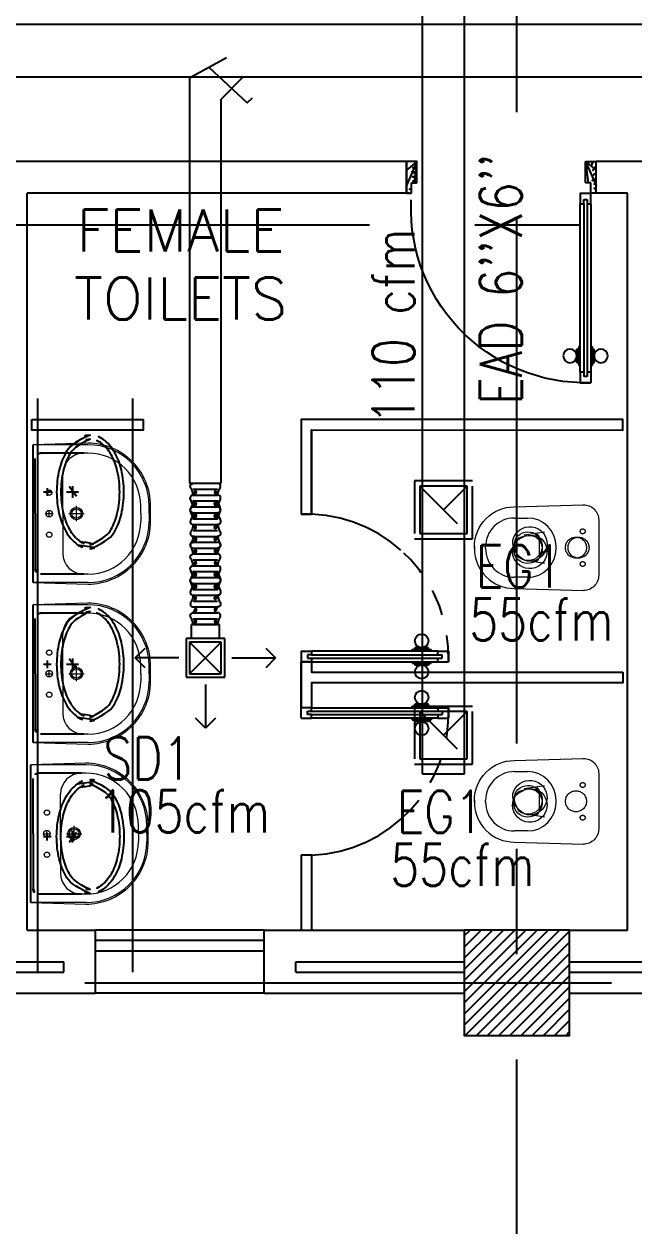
# Model space of a CAD drawing. Extents: x 417866230.2 to 417866327.8, y 43498045.5 to 43498135.4.
# Drawn here: x 417866246.66 to 417866249.55, y 43498061.95 to 43498067.66 of the extents above; entities that cross this region are included whole.
import ezdxf
from ezdxf.enums import TextEntityAlignment as Align

# ---------------------------------------------------------------- set-up
doc = ezdxf.new("R2010")
doc.units = 0
doc.header["$MEASUREMENT"] = 0
for name, pattern in [('CENTERX2', [4, 2.5, -0.5, 0.5, -0.5]), ('DASHED', [0.75, 0.5, -0.25]), ('HIDDEN', [0.375, 0.25, -0.125]), ('HIDDEN2', [0.1875, 0.125, -0.0625])]:
    doc.linetypes.add(name, pattern=pattern)
doc.layers.get('0').update_dxf_attribs({"linetype": 'CONTINUOUS'})
for name, color, linetype in [('A-JEERI', 9, 'CONTINUOUS'), ('AXES', 11, 'CENTERX2'), ('COL', 9, 'CONTINUOUS'), ('DOOR', 9, 'CONTINUOUS'), ('DUCT', 6, 'CONTINUOUS'), ('EXDUCT', 10, 'CONTINUOUS'), ('FIX', 9, 'CONTINUOUS'), ('HAT', 12, 'CONTINUOUS'), ('INSUL', 9, 'CONTINUOUS'), ('M-AC-FLEX', 3, 'CONTINUOUS'), ('M-EGU.', 2, 'CONTINUOUS'), ('PART', 9, 'CONTINUOUS'), ('RM-NAME', 9, 'CONTINUOUS'), ('SCD', 2, 'CONTINUOUS'), ('WALL', 4, 'CONTINUOUS'), ('WIN', 9, 'CONTINUOUS')]:
    doc.layers.add(name, color=color, linetype=linetype)
doc.styles.add('ROMANS', font='ROMANS.shx', dxfattribs={"width": 0.6})

# ---------------------------------------------------------------- blocks, each defined once
blk = doc.blocks.new('*X103')
at = {"color": 0}
for p, q in [((31339.2, 10709.4), (31790.8, 11161)), ((31339.2, 10762.4), (31737.8, 11161)), ((31339.2, 10815.4), (31684.8, 11161)), ((31339.2, 10868.5), (31631.7, 11161)), ((31339.2, 10921.5), (31578.7, 11161)), ((31339.2, 10974.5), (31525.7, 11161)), ((31339.2, 11027.6), (31472.6, 11161)), ((31339.2, 11080.6), (31419.6, 11161)), ((31339.2, 11133.6), (31366.6, 11161)), ((31343.9, 10661), (31839.2, 11156.3)), ((31396.9, 10661), (31839.2, 11103.3)), ((31449.9, 10661), (31839.2, 11050.3)), ((31503, 10661), (31839.2, 10997.2)), ((31556, 10661), (31839.2, 10944.2)), ((31609, 10661), (31839.2, 10891.2)), ((31662.1, 10661), (31839.2, 10838.2)), ((31715.1, 10661), (31839.2, 10785.1)), ((31768.1, 10661), (31839.2, 10732.1)), ((31821.2, 10661), (31839.2, 10679.1))]:
    blk.add_line(p, q, dxfattribs=at)
blk = doc.blocks.new('WC')
at = {"layer": 'FIX', "lineweight": 20}
for p, q in [((475, 140.8), (538, 140.8)), ((394.8, 75.7), (490.4, 60.1)), ((339, 4.8), (339, -4.8)), ((533.7, 24.2), (539.5, 0)), ((539.5, 0), (533.7, -24.2)), ((674, 4.8), (674, -4.8)), ((490.4, -60.1), (394.8, -75.7)), ((538, -140.8), (475, -140.8)), ((213.2, -203.8), (210, -203.8))]:
    blk.add_line(p, q, dxfattribs=at)
at = {"layer": 'FIX', "linetype": 'Continuous', "lineweight": 20}
blk.add_line((420.1, -47.3), (420.4, 44.6), dxfattribs=at)
at = {"layer": 'FIX', "lineweight": 20}
for points in [[(210, -203.8, -0.414214), (137, -130.8), (137, 0), (137, 130.8, -0.414214), (210, 203.8)], [(727, -4.8), (727, 4.8, 0.414214), (538, 193.8), (210, 203.8)], [(727, 4.8), (727, -4.8, -0.414214), (538, -193.8), (210, -203.8)]]:
    blk.add_lwpolyline(points, format="xyb", dxfattribs=at)
at = {"layer": 'FIX', "linetype": 'HIDDEN', "lineweight": 20, "ltscale": 0.05}
for centre in [(213.2, 77.5), (213.2, -77.5)]:
    blk.add_circle(centre, 11.6, dxfattribs=at)
at = {"layer": 'FIX', "linetype": 'HIDDEN2', "lineweight": 20, "ltscale": 0.3}
blk.add_circle((245, 0), 49.8, dxfattribs=at)
at = {"layer": 'FIX', "lineweight": 20}
for centre, radius, start, end in [((475, 4.8), 136, 90, 180), ((538, 4.8), 136, 360, 90), ((464.4, -17.6), 82, 51.0758, 71.504), ((473, -6.9), 68.2, 27.1532, 51.0758), ((475, -4.8), 136, 180, 270), ((464.4, 17.6), 82, 288.496, 308.9242), ((473, 6.9), 68.2, 308.9242, 332.8468), ((538, -4.8), 136, 270, 0)]:
    blk.add_arc(centre, radius, start, end, dxfattribs=at)
at = {"layer": 'FIX', "linetype": 'Continuous', "lineweight": 20}
for centre, start, end in [((442.7, 45.5), 88.3879, 182.3338), ((442.4, -45.6), 177.6662, 271.6121)]:
    blk.add_arc(centre, 22.3, start, end, dxfattribs=at)
blk = doc.blocks.new('COL50')
at = {"layer": 'COL'}
blk.add_lwpolyline([(-250, 250), (-250, -250), (250, -250), (250, 250)], close=True, dxfattribs=at)
blk = doc.blocks.new('DOOR90')
at = {"layer": 'DOOR', "color": 7, "linetype": 'ByBlock'}
for p, q in [((-150, 0), (0, 0)), ((-150, 0), (-150, -25)), ((0, -50), (-113.7, 0)), ((0, -50), (-40.1, 0)), ((0, -50), (0, 0)), ((-1000, -25), (-1050, -25)), ((-1050, -75), (-1050, -25)), ((-1050, -25), (-1050, -75)), ((-1000, -42), (-1020, -42)), ((-1020, -42), (-1020, -58)), ((-1000, -25), (-1000, -42)), ((-877.6, -17.8), (-967.6, -17.8)), ((-967.6, -25), (-967.6, -17.8)), ((-955, -8.8), (-890.2, -8.8)), ((-955, -17.8), (-955, -8.8)), ((-955, -17.8), (-890.2, -17.8)), ((-890.2, -17.8), (-890.2, -8.8)), ((-877.6, -25), (-877.6, -17.8)), ((-200, -25), (-150, -25)), ((-200, -42), (-200, -25)), ((-180, -42), (-200, -42)), ((-180, -58), (-180, -42)), ((-150, -25), (-100, -25)), ((-150, -75), (-150, -25)), ((-100, -25), (-100, -50)), ((0, -50), (-100, -36.6)), ((-100, -50), (0, -50)), ((-1000, -75), (-1050, -75)), ((-1000, -58), (-1020, -58)), ((-1000, -58), (-1000, -75)), ((-967.6, -75), (-967.6, -82.2)), ((-877.6, -82.2), (-967.6, -82.2)), ((-955, -82.2), (-890.2, -82.2)), ((-955, -82.2), (-955, -91.2)), ((-955, -91.2), (-890.2, -91.2)), ((-890.2, -82.2), (-890.2, -91.2)), ((-877.6, -75), (-877.6, -82.2)), ((-200, -58), (-180, -58)), ((-200, -75), (-200, -58)), ((-150, -75), (-200, -75)), ((0, -850), (-113.7, -900)), ((-100, -875), (-100, -850)), ((0, -850), (-100, -863.4)), ((-100, -850), (0, -850)), ((0, -850), (-40.1, -900)), ((0, -850), (0, -900)), ((-150, -875), (-100, -875)), ((-150, -900), (-150, -875)), ((-150, -900), (0, -900)), ((0, -900), (-150, -900))]:
    blk.add_line(p, q, dxfattribs=at)
at = {"layer": 'DOOR', "linetype": 'ByBlock'}
for p, q in [((-200, -25), (-1000, -25)), ((-200, -42), (-1000, -42)), ((-200, -58), (-1000, -58)), ((-1000, -75), (-200, -75))]:
    blk.add_line(p, q, dxfattribs=at)
at = {"layer": 'DOOR', "color": 7, "linetype": 'ByBlock'}
for centre in [(-922.6, 23.5), (-922.6, -123.5)]:
    blk.add_circle(centre, 32.4, dxfattribs=at)
for centre, radius, start, end in [((0, -50), 154.4, 161.1053, 166.2858), ((0, -50), 94.4, 148.0182, 180), ((0, -50), 134.4, 158.1598, 169.28), ((0, -50), 114.4, 154.0838, 167.3774), ((0, -50), 74.4, 137.7764, 180), ((0, -50), 54.4, 113.2074, 180), ((0, -50), 34.4, 90, 180), ((0, -50), 14.4, 90, 180), ((0, -850), 94.4, 180, 211.9818), ((0, -850), 74.4, 180, 222.2236), ((0, -850), 54.4, 180, 246.7926), ((0, -850), 34.4, 180, 270), ((0, -850), 14.4, 180, 270), ((0, -850), 154.4, 193.7142, 198.8947), ((0, -850), 134.4, 190.72, 201.8402)]:
    blk.add_arc(centre, radius, start, end, dxfattribs=at)
at = {"layer": 'DOOR', "linetype": 'HIDDEN', "ltscale": 0.5}
blk.add_arc((-222.2, -50), 828.2, 178.2701, 275.003, dxfattribs=at)
blk = doc.blocks.new('RM1')
at = {"layer": 'RM-NAME', "style": 'ROMANS'}
for tag, p in [('ROOMNAME1', (0, 323.8)), ('ROOMNAME2', (0, 0))]:
    blk.add_attdef(tag, text='', height=200, dxfattribs=at).set_placement(p, align=Align.MIDDLE)
blk = doc.blocks.new('LAV-003')
at = {"layer": 'FIX', "linetype": 'ByBlock'}
blk.add_line((-327.5, -25), (327.5, -25), dxfattribs=at)
at = {"layer": 'FIX', "linetype": 'Continuous', "lineweight": 20}
for p, q in [((-327.5, -285), (-327.5, -25)), ((327.5, -285), (327.5, -25)), ((0, -165), (-187.5, -165)), ((0, -165), (187.5, -165)), ((-287.5, -285), (-287.5, -265)), ((287.5, -285), (287.5, -265)), ((0, -535), (-37.5, -535)), ((0, -535), (37.5, -535)), ((0, -575), (-37.5, -575)), ((0, -575), (37.5, -575))]:
    blk.add_line(p, q, dxfattribs=at)
at = {"layer": 'FIX', "linetype": 'ByBlock', "ltscale": 0.3}
for p, q in [((0, -35), (-262.5, -35)), ((0, -35), (262.5, -35)), ((-287.5, -265), (-287.5, -60)), ((287.5, -265), (287.5, -60))]:
    blk.add_line(p, q, dxfattribs=at)
at = {"layer": 'FIX', "lineweight": 20}
for p, q in [((-15.6, -100.9), (15.5, -100.9)), ((0, -85.4), (0, -116.5))]:
    blk.add_line(p, q, dxfattribs=at)
at = {"layer": 'FIX', "linetype": 'DASHED', "lineweight": 20, "ltscale": 0.04}
for p, q in [((0, -193.9), (0, -266.1)), ((-35.7, -230.5), (36.6, -230.5))]:
    blk.add_line(p, q, dxfattribs=at)
at = {"layer": 'FIX', "linetype": 'Continuous', "lineweight": 20}
blk.add_lwpolyline([(294.8, -25), (0, -25), (-327.5, -25), (-334.5, -285, 0.414214), (-37.5, -582), (0, -582), (37.5, -582, 0.414214), (334.5, -285), (327.5, -25), (0, -25)], format="xyb", dxfattribs=at)
at = {"layer": 'FIX', "linetype": 'HIDDEN', "lineweight": 20, "ltscale": 0.05}
for centre in [(-100, -100.9), (100, -100.9)]:
    blk.add_circle(centre, 12.4, dxfattribs=at)
at = {"layer": 'FIX', "lineweight": 20}
for centre, radius in [((0, -100.9), 15.5), ((0.5, -230), 29.5), ((0.5, -230), 22.5)]:
    blk.add_circle(centre, radius, dxfattribs=at)
at = {"layer": 'FIX', "linetype": 'ByBlock', "ltscale": 0.3}
for centre, start, end in [((-262.5, -60), 90, 180), ((262.5, -60), 0, 90)]:
    blk.add_arc(centre, 25, start, end, dxfattribs=at)
at = {"layer": 'FIX', "linetype": 'Continuous', "lineweight": 20}
for centre, radius, start, end in [((-187.5, -265), 100, 90, 180), ((187.5, -265), 100, 0, 90), ((-37.5, -285), 290, 180, 270), ((-37.5, -285), 250, 180, 270), ((37.5, -285), 290, 270, 0), ((37.5, -285), 250, 270, 0)]:
    blk.add_arc(centre, radius, start, end, dxfattribs=at)

msp = doc.modelspace()

# ---------------------------------------------------------------- linework, layer by layer
at = {"layer": 'AXES'}
for p, q in [((417866248.9969, 43498056.2378), (417866248.9969, 43498134.7153)), ((417866241.7969, 43498066.7021), (417866300.0369, 43498066.7021)), ((417866230.9454, 43498063.1021), (417866301.2369, 43498063.1021))]:
    msp.add_line(p, q, dxfattribs=at)
at = {"layer": 'DOOR', "linetype": 'ByBlock'}
for p, q in [((417866247.9719, 43498064.6771), (417866248.0219, 43498064.6771)), ((417866247.9719, 43498064.6771), (417866247.9719, 43498064.6271)), ((417866248.0219, 43498064.6601), (417866248.0019, 43498064.6601)), ((417866248.0019, 43498064.6601), (417866248.0019, 43498064.6441)), ((417866248.6219, 43498064.6771), (417866248.0219, 43498064.6771)), ((417866248.0219, 43498064.6771), (417866248.0219, 43498064.6601)), ((417866248.0219, 43498064.6601), (417866248.6219, 43498064.6601)), ((417866248.4995, 43498064.6843), (417866248.5895, 43498064.6843)), ((417866248.4995, 43498064.6771), (417866248.4995, 43498064.6843)), ((417866248.5769, 43498064.6933), (417866248.5121, 43498064.6933)), ((417866248.5121, 43498064.6843), (417866248.5121, 43498064.6933)), ((417866248.5769, 43498064.6843), (417866248.5121, 43498064.6843)), ((417866248.5769, 43498064.6843), (417866248.5769, 43498064.6933)), ((417866248.5895, 43498064.6771), (417866248.5895, 43498064.6843)), ((417866248.6219, 43498064.6771), (417866248.6719, 43498064.6771)), ((417866248.6219, 43498064.6601), (417866248.6219, 43498064.6771)), ((417866248.6219, 43498064.6601), (417866248.6419, 43498064.6601)), ((417866248.6419, 43498064.6441), (417866248.6419, 43498064.6601)), ((417866248.6719, 43498064.6771), (417866248.6719, 43498064.6271)), ((417866248.6719, 43498064.6271), (417866248.6719, 43498064.6771)), ((417866248.0219, 43498064.6271), (417866247.9719, 43498064.6271)), ((417866248.0019, 43498064.6441), (417866248.0219, 43498064.6441)), ((417866248.0219, 43498064.6441), (417866248.6219, 43498064.6441)), ((417866248.0219, 43498064.6441), (417866248.0219, 43498064.6271)), ((417866248.0219, 43498064.6271), (417866248.6219, 43498064.6271)), ((417866248.4995, 43498064.6271), (417866248.4995, 43498064.6199)), ((417866248.4995, 43498064.6199), (417866248.5895, 43498064.6199)), ((417866248.5769, 43498064.6199), (417866248.5121, 43498064.6199)), ((417866248.5121, 43498064.6199), (417866248.5121, 43498064.6109)), ((417866248.5769, 43498064.6109), (417866248.5121, 43498064.6109)), ((417866248.5769, 43498064.6199), (417866248.5769, 43498064.6109)), ((417866248.5895, 43498064.6271), (417866248.5895, 43498064.6199)), ((417866248.6219, 43498064.6441), (417866248.6419, 43498064.6441)), ((417866248.6219, 43498064.6271), (417866248.6219, 43498064.6441)), ((417866248.6219, 43498064.6271), (417866248.6719, 43498064.6271)), ((417866248.0219, 43498064.4086), (417866247.9719, 43498064.4086)), ((417866247.9719, 43498064.3586), (417866247.9719, 43498064.4086)), ((417866248.0019, 43498064.3916), (417866248.0219, 43498064.3916)), ((417866248.0019, 43498064.3756), (417866248.0019, 43498064.3916)), ((417866248.0219, 43498064.3756), (417866248.0019, 43498064.3756)), ((417866248.0219, 43498064.4086), (417866248.6219, 43498064.4086)), ((417866248.0219, 43498064.3916), (417866248.0219, 43498064.4086)), ((417866248.0219, 43498064.3916), (417866248.6219, 43498064.3916)), ((417866248.0219, 43498064.3756), (417866248.6219, 43498064.3756)), ((417866248.0219, 43498064.3586), (417866248.0219, 43498064.3756)), ((417866248.4995, 43498064.4158), (417866248.5895, 43498064.4158)), ((417866248.4995, 43498064.4086), (417866248.4995, 43498064.4158)), ((417866248.5769, 43498064.4248), (417866248.5121, 43498064.4248)), ((417866248.5121, 43498064.4158), (417866248.5121, 43498064.4248)), ((417866248.5769, 43498064.4158), (417866248.5121, 43498064.4158)), ((417866248.5769, 43498064.4158), (417866248.5769, 43498064.4248)), ((417866248.5895, 43498064.4086), (417866248.5895, 43498064.4158)), ((417866248.6219, 43498064.4086), (417866248.6719, 43498064.4086)), ((417866248.6219, 43498064.4086), (417866248.6219, 43498064.3916)), ((417866248.6219, 43498064.3916), (417866248.6419, 43498064.3916)), ((417866248.6219, 43498064.3756), (417866248.6419, 43498064.3756)), ((417866248.6219, 43498064.3756), (417866248.6219, 43498064.3586)), ((417866248.6419, 43498064.3916), (417866248.6419, 43498064.3756)), ((417866248.6719, 43498064.3586), (417866248.6719, 43498064.4086)), ((417866248.6719, 43498064.4086), (417866248.6719, 43498064.3586)), ((417866247.9719, 43498064.3586), (417866248.0219, 43498064.3586)), ((417866248.6219, 43498064.3586), (417866248.0219, 43498064.3586)), ((417866248.4995, 43498064.3586), (417866248.4995, 43498064.3514)), ((417866248.4995, 43498064.3514), (417866248.5895, 43498064.3514)), ((417866248.5769, 43498064.3514), (417866248.5121, 43498064.3514)), ((417866248.5121, 43498064.3514), (417866248.5121, 43498064.3424)), ((417866248.5769, 43498064.3424), (417866248.5121, 43498064.3424)), ((417866248.5769, 43498064.3514), (417866248.5769, 43498064.3424)), ((417866248.5895, 43498064.3586), (417866248.5895, 43498064.3514)), ((417866248.6219, 43498064.3586), (417866248.6719, 43498064.3586))]:
    msp.add_line(p, q, dxfattribs=at)
for centre in [(417866248.5445, 43498064.7256), (417866248.5445, 43498064.5786), (417866248.5445, 43498064.4571), (417866248.5445, 43498064.31)]:
    msp.add_circle(centre, 0.0324, dxfattribs=at)
at = {"layer": 'DOOR', "linetype": 'HIDDEN', "ltscale": 0.5}
for centre, start, end in [((417866247.9969, 43498064.6521), 357.8789, 87.8789), ((417866247.9969, 43498064.3836), 272.1211, 2.1211)]:
    msp.add_arc(centre, 0.6755, start, end, dxfattribs=at)
at = {"layer": 'DUCT'}
for p, q in [((417866243.6822, 43498067.6549), (417866267.8654, 43498067.6549)), ((417866247.4431, 43498067.3995), (417866247.6179, 43498067.4974)), ((417866245.7474, 43498067.4049), (417866255.9297, 43498067.4049)), ((417866247.4431, 43498067.3995), (417866247.4431, 43498065.4746)), ((417866247.5343, 43498067.4506), (417866247.7164, 43498067.2814)), ((417866247.6931, 43498067.3995), (417866247.5931, 43498067.2995)), ((417866247.5931, 43498065.4746), (417866247.5931, 43498067.2995)), ((417866247.7164, 43498067.2814), (417866247.7422, 43498067.3047)), ((417866247.7164, 43498067.2814), (417866247.7164, 43498067.2814)), ((417866247.4431, 43498065.4746), (417866247.5931, 43498065.4746))]:
    msp.add_line(p, q, dxfattribs=at)
at = {"layer": 'EXDUCT', "linetype": 'Continuous'}
for p, q in [((417866248.5482, 43498064.0943), (417866248.5482, 43498072.1385)), ((417866248.7482, 43498064.0943), (417866248.7482, 43498072.0385)), ((417866248.5482, 43498064.0943), (417866248.7482, 43498064.0943))]:
    msp.add_line(p, q, dxfattribs=at)
at = {"layer": 'FIX'}
for p, q in [((417866246.7218, 43498065.8771), (417866246.7218, 43498063.1521)), ((417866247.1718, 43498065.8771), (417866247.1718, 43498063.1521)), ((417866246.8868, 43498065.4613), (417866246.8868, 43498065.405)), ((417866246.7499, 43498065.4331), (417866246.7858, 43498065.4331)), ((417866246.7678, 43498065.4511), (417866246.7678, 43498065.4153)), ((417866246.8587, 43498065.4331), (417866246.915, 43498065.4331)), ((417866246.7499, 43498064.6146), (417866246.7858, 43498064.6146)), ((417866246.7678, 43498064.6326), (417866246.7678, 43498064.5967)), ((417866246.8587, 43498064.6146), (417866246.915, 43498064.6146)), ((417866246.8868, 43498064.6427), (417866246.8868, 43498064.5865)), ((417866246.7678, 43498063.778), (417866246.7678, 43498063.8139)), ((417866246.8868, 43498063.7679), (417866246.8868, 43498063.8242)), ((417866246.7499, 43498063.796), (417866246.7858, 43498063.796)), ((417866246.8587, 43498063.796), (417866246.915, 43498063.796))]:
    msp.add_line(p, q, dxfattribs=at)
for points in [[(417866246.9717, 43498065.7036, 0.161202), (417866246.9114, 43498065.6837, 0.106192), (417866246.8555, 43498065.62, 0.070492), (417866246.8241, 43498065.5384, 0.056762), (417866246.8121, 43498065.4331, 0.056762), (417866246.8241, 43498065.3279, 0.070492), (417866246.8555, 43498065.2463, 0.106192), (417866246.9114, 43498065.1826, 0.161202), (417866246.9717, 43498065.1626, 0.161202), (417866247.032, 43498065.1826, 0.106192), (417866247.0878, 43498065.2463, 0.070492), (417866247.1193, 43498065.3279, 0.056762), (417866247.1312, 43498065.4331, 0.056762), (417866247.1193, 43498065.5384, 0.070492), (417866247.0878, 43498065.62, 0.106192), (417866247.032, 43498065.6837, 0.161202)], [(417866246.9717, 43498065.6836, 0.161202), (417866246.9233, 43498065.6676, 0.106192), (417866246.873, 43498065.6103, 0.070492), (417866246.8436, 43498065.5339, 0.056762), (417866246.8321, 43498065.4331, 0.056762), (417866246.8436, 43498065.3323, 0.070492), (417866246.873, 43498065.256, 0.106192), (417866246.9233, 43498065.1986, 0.161202), (417866246.9717, 43498065.1826, 0.161202), (417866247.0201, 43498065.1986, 0.106192), (417866247.0704, 43498065.256, 0.070492), (417866247.0998, 43498065.3323, 0.056762), (417866247.1112, 43498065.4331, 0.056762), (417866247.0998, 43498065.5339, 0.070492), (417866247.0704, 43498065.6103, 0.106192), (417866247.0201, 43498065.6676, 0.161202)], [(417866246.9717, 43498064.8851, 0.161202), (417866246.9114, 43498064.8651, 0.106192), (417866246.8555, 43498064.8014, 0.070492), (417866246.8241, 43498064.7199, 0.056762), (417866246.8121, 43498064.6146, 0.056762), (417866246.8241, 43498064.5093, 0.070492), (417866246.8555, 43498064.4277, 0.106192), (417866246.9114, 43498064.3641, 0.161202), (417866246.9717, 43498064.3441, 0.161202), (417866247.032, 43498064.3641, 0.106192), (417866247.0878, 43498064.4277, 0.070492), (417866247.1193, 43498064.5093, 0.056762), (417866247.1312, 43498064.6146, 0.056762), (417866247.1193, 43498064.7199, 0.070492), (417866247.0878, 43498064.8014, 0.106192), (417866247.032, 43498064.8651, 0.161202)], [(417866246.9717, 43498064.8651, 0.161202), (417866246.9233, 43498064.8491, 0.106192), (417866246.873, 43498064.7917, 0.070492), (417866246.8436, 43498064.7154, 0.056762), (417866246.8321, 43498064.6146, 0.056762), (417866246.8436, 43498064.5138, 0.070492), (417866246.873, 43498064.4375, 0.106192), (417866246.9233, 43498064.3801, 0.161202), (417866246.9717, 43498064.3641, 0.161202), (417866247.0201, 43498064.3801, 0.106192), (417866247.0704, 43498064.4375, 0.070492), (417866247.0998, 43498064.5138, 0.056762), (417866247.1112, 43498064.6146, 0.056762), (417866247.0998, 43498064.7154, 0.070492), (417866247.0704, 43498064.7917, 0.106192), (417866247.0201, 43498064.8491, 0.161202)], [(417866246.9717, 43498063.5255, -0.161202), (417866246.9114, 43498063.5455, -0.106192), (417866246.8555, 43498063.6092, -0.070492), (417866246.8241, 43498063.6908, -0.056762), (417866246.8121, 43498063.796, -0.056762), (417866246.8241, 43498063.9013, -0.070492), (417866246.8555, 43498063.9829, -0.106192), (417866246.9114, 43498064.0466, -0.161202), (417866246.9717, 43498064.0665, -0.161202), (417866247.032, 43498064.0466, -0.106192), (417866247.0878, 43498063.9829, -0.070492), (417866247.1193, 43498063.9013, -0.056762), (417866247.1312, 43498063.796, -0.056762), (417866247.1193, 43498063.6908, -0.070492), (417866247.0878, 43498063.6092, -0.106192), (417866247.032, 43498063.5455, -0.161202)], [(417866246.9717, 43498063.5455, -0.161202), (417866246.9233, 43498063.5616, -0.106192), (417866246.873, 43498063.6189, -0.070492), (417866246.8436, 43498063.6953, -0.056762), (417866246.8321, 43498063.796, -0.056762), (417866246.8436, 43498063.8968, -0.070492), (417866246.873, 43498063.9732, -0.106192), (417866246.9233, 43498064.0305, -0.161202), (417866246.9717, 43498064.0465, -0.161202), (417866247.0201, 43498064.0305, -0.106192), (417866247.0704, 43498063.9732, -0.070492), (417866247.0998, 43498063.8968, -0.056762), (417866247.1112, 43498063.796, -0.056762), (417866247.0998, 43498063.6953, -0.070492), (417866247.0704, 43498063.6189, -0.106192), (417866247.0201, 43498063.5616, -0.161202)]]:
    msp.add_lwpolyline(points, format="xyb", close=True, dxfattribs=at)
at = {"layer": 'FIX', "linetype": 'Continuous'}
for points in [[(417866246.7577, 43498065.498, 0), (417866246.7648, 43498065.4941, 0), (417866246.7729, 43498065.4947, 0), (417866246.7793, 43498065.4995, 0), (417866246.7822, 43498065.5071, 0), (417866246.7804, 43498065.515, 0), (417866246.7747, 43498065.5207, 0), (417866246.7668, 43498065.5224, 0), (417866246.7592, 43498065.5196, 0), (417866246.7544, 43498065.5131, 0), (417866246.7538, 43498065.5051, 0), (417866246.7577, 43498065.498, 0)], [(417866246.9067, 43498065.4132, 0), (417866246.8952, 43498065.4063, 0), (417866246.8818, 43498065.4055, 0), (417866246.8695, 43498065.411, 0), (417866246.8612, 43498065.4216, 0), (417866246.8588, 43498065.4348, 0), (417866246.8628, 43498065.4477, 0), (417866246.8723, 43498065.4572, 0), (417866246.8851, 43498065.4612, 0), (417866246.8984, 43498065.4588, 0), (417866246.909, 43498065.4505, 0), (417866246.9145, 43498065.4382, 0), (417866246.9137, 43498065.4248, 0), (417866246.9067, 43498065.4132, 0)], [(417866246.7805, 43498065.4204, 0), (417866246.7854, 43498065.4293, 0), (417866246.7847, 43498065.4394, 0), (417866246.7786, 43498065.4475, 0), (417866246.7691, 43498065.451, 0), (417866246.7592, 43498065.4489, 0), (417866246.7521, 43498065.4417, 0), (417866246.7499, 43498065.4318, 0), (417866246.7535, 43498065.4224, 0), (417866246.7616, 43498065.4163, 0), (417866246.7717, 43498065.4156, 0), (417866246.7805, 43498065.4204, 0)], [(417866246.7577, 43498065.348, 0), (417866246.7648, 43498065.3441, 0), (417866246.7729, 43498065.3447, 0), (417866246.7793, 43498065.3495, 0), (417866246.7822, 43498065.3571, 0), (417866246.7804, 43498065.365, 0), (417866246.7747, 43498065.3707, 0), (417866246.7668, 43498065.3724, 0), (417866246.7592, 43498065.3696, 0), (417866246.7544, 43498065.3631, 0), (417866246.7538, 43498065.3551, 0), (417866246.7577, 43498065.348, 0)], [(417866246.7577, 43498064.6794, 0), (417866246.7648, 43498064.6756, 0), (417866246.7729, 43498064.6761, 0), (417866246.7793, 43498064.681, 0), (417866246.7822, 43498064.6886, 0), (417866246.7804, 43498064.6965, 0), (417866246.7747, 43498064.7022, 0), (417866246.7668, 43498064.7039, 0), (417866246.7592, 43498064.7011, 0), (417866246.7544, 43498064.6946, 0), (417866246.7538, 43498064.6865, 0), (417866246.7577, 43498064.6794, 0)], [(417866246.7805, 43498064.6019, 0), (417866246.7854, 43498064.6108, 0), (417866246.7847, 43498064.6209, 0), (417866246.7786, 43498064.6289, 0), (417866246.7691, 43498064.6325, 0), (417866246.7592, 43498064.6303, 0), (417866246.7521, 43498064.6232, 0), (417866246.7499, 43498064.6133, 0), (417866246.7535, 43498064.6038, 0), (417866246.7616, 43498064.5978, 0), (417866246.7717, 43498064.597, 0), (417866246.7805, 43498064.6019, 0)], [(417866246.9067, 43498064.5947, 0), (417866246.8952, 43498064.5877, 0), (417866246.8818, 43498064.5869, 0), (417866246.8695, 43498064.5924, 0), (417866246.8612, 43498064.603, 0), (417866246.8588, 43498064.6163, 0), (417866246.8628, 43498064.6291, 0), (417866246.8723, 43498064.6386, 0), (417866246.8851, 43498064.6427, 0), (417866246.8984, 43498064.6402, 0), (417866246.909, 43498064.6319, 0), (417866246.9145, 43498064.6197, 0), (417866246.9137, 43498064.6062, 0), (417866246.9067, 43498064.5947, 0)], [(417866246.7577, 43498064.5294, 0), (417866246.7648, 43498064.5256, 0), (417866246.7729, 43498064.5261, 0), (417866246.7793, 43498064.531, 0), (417866246.7822, 43498064.5386, 0), (417866246.7804, 43498064.5465, 0), (417866246.7747, 43498064.5522, 0), (417866246.7668, 43498064.5539, 0), (417866246.7592, 43498064.5511, 0), (417866246.7544, 43498064.5446, 0), (417866246.7538, 43498064.5365, 0), (417866246.7577, 43498064.5294, 0)], [(417866246.7577, 43498063.8812, 0), (417866246.7648, 43498063.8851, 0), (417866246.7729, 43498063.8845, 0), (417866246.7793, 43498063.8796, 0), (417866246.7822, 43498063.8721, 0), (417866246.7804, 43498063.8642, 0), (417866246.7747, 43498063.8584, 0), (417866246.7668, 43498063.8567, 0), (417866246.7592, 43498063.8595, 0), (417866246.7544, 43498063.866, 0), (417866246.7538, 43498063.8741, 0), (417866246.7577, 43498063.8812, 0)], [(417866246.7805, 43498063.8087, 0), (417866246.7854, 43498063.7998, 0), (417866246.7847, 43498063.7898, 0), (417866246.7786, 43498063.7817, 0), (417866246.7691, 43498063.7781, 0), (417866246.7592, 43498063.7803, 0), (417866246.7521, 43498063.7874, 0), (417866246.7499, 43498063.7973, 0), (417866246.7535, 43498063.8068, 0), (417866246.7616, 43498063.8128, 0), (417866246.7717, 43498063.8136, 0), (417866246.7805, 43498063.8087, 0)], [(417866246.9067, 43498063.8159, 0), (417866246.8952, 43498063.8229, 0), (417866246.8818, 43498063.8237, 0), (417866246.8695, 43498063.8182, 0), (417866246.8612, 43498063.8076, 0), (417866246.8588, 43498063.7943, 0), (417866246.8628, 43498063.7815, 0), (417866246.8723, 43498063.772, 0), (417866246.8851, 43498063.768, 0), (417866246.8984, 43498063.7704, 0), (417866246.909, 43498063.7787, 0), (417866246.9145, 43498063.791, 0), (417866246.9137, 43498063.8044, 0), (417866246.9067, 43498063.8159, 0)], [(417866246.7577, 43498063.7312, 0), (417866246.7648, 43498063.7351, 0), (417866246.7729, 43498063.7345, 0), (417866246.7793, 43498063.7296, 0), (417866246.7822, 43498063.7221, 0), (417866246.7804, 43498063.7142, 0), (417866246.7747, 43498063.7084, 0), (417866246.7668, 43498063.7067, 0), (417866246.7592, 43498063.7095, 0), (417866246.7544, 43498063.716, 0), (417866246.7538, 43498063.7241, 0), (417866246.7577, 43498063.7312, 0)]]:
    msp.add_polyline3d(points, dxfattribs=at)
at = {"layer": 'FIX', "linetype": 'HIDDEN2', "lineweight": 20, "ltscale": 0.3}
msp.add_circle((417866249.2889, 43498065.1687), 0.0498, dxfattribs=at)
at = {"layer": 'INSUL'}
for p, q in [((417866243.9469, 43498063.2021), (417866246.8469, 43498063.2021)), ((417866246.8469, 43498063.1521), (417866246.8469, 43498063.2021)), ((417866247.9469, 43498063.2021), (417866248.7469, 43498063.2021)), ((417866247.9469, 43498063.1521), (417866247.9469, 43498063.2021)), ((417866249.2469, 43498063.2021), (417866250.0469, 43498063.2021)), ((417866243.9469, 43498063.1521), (417866246.8469, 43498063.1521)), ((417866247.9469, 43498063.1521), (417866248.7469, 43498063.1521)), ((417866249.2469, 43498063.1521), (417866250.0469, 43498063.1521))]:
    msp.add_line(p, q, dxfattribs=at)
at = {"layer": 'M-AC-FLEX', "color": 11}
for p, q in [((417866247.4601, 43498065.4465), (417866247.576, 43498065.4465)), ((417866247.4601, 43498065.4184), (417866247.576, 43498065.4184)), ((417866247.4601, 43498065.3903), (417866247.576, 43498065.3903)), ((417866247.4601, 43498065.3622), (417866247.576, 43498065.3622)), ((417866247.4601, 43498065.3622), (417866247.576, 43498065.3622)), ((417866247.4601, 43498065.3342), (417866247.576, 43498065.3342)), ((417866247.4601, 43498065.3342), (417866247.576, 43498065.3342)), ((417866247.4601, 43498065.3061), (417866247.576, 43498065.3061)), ((417866247.4601, 43498065.278), (417866247.576, 43498065.278)), ((417866247.4601, 43498065.2499), (417866247.576, 43498065.2499)), ((417866247.4601, 43498065.2223), (417866247.576, 43498065.2223)), ((417866247.4601, 43498065.2223), (417866247.576, 43498065.2223)), ((417866247.4601, 43498065.1943), (417866247.576, 43498065.1943)), ((417866247.4601, 43498065.1943), (417866247.576, 43498065.1943)), ((417866247.4601, 43498065.1943), (417866247.576, 43498065.1943)), ((417866247.4601, 43498065.1667), (417866247.576, 43498065.1667)), ((417866247.4601, 43498065.1667), (417866247.576, 43498065.1667)), ((417866247.4601, 43498065.1667), (417866247.576, 43498065.1667)), ((417866247.4601, 43498065.1386), (417866247.576, 43498065.1386)), ((417866247.4601, 43498065.1386), (417866247.576, 43498065.1386)), ((417866247.4601, 43498065.111), (417866247.576, 43498065.111)), ((417866247.4601, 43498065.0829), (417866247.576, 43498065.0829)), ((417866247.4601, 43498065.0548), (417866247.576, 43498065.0548)), ((417866247.4601, 43498065.0268), (417866247.576, 43498065.0268)), ((417866247.4601, 43498065.0268), (417866247.576, 43498065.0268)), ((417866247.4601, 43498064.9987), (417866247.576, 43498064.9987)), ((417866247.4601, 43498064.9987), (417866247.576, 43498064.9987)), ((417866247.4601, 43498064.9706), (417866247.576, 43498064.9706)), ((417866247.4601, 43498064.9425), (417866247.576, 43498064.9425)), ((417866247.4601, 43498064.9144), (417866247.576, 43498064.9144)), ((417866247.4601, 43498064.8868), (417866247.576, 43498064.8868)), ((417866247.4601, 43498064.8868), (417866247.576, 43498064.8868)), ((417866247.4601, 43498064.8588), (417866247.576, 43498064.8588)), ((417866247.4601, 43498064.8588), (417866247.576, 43498064.8588)), ((417866247.4601, 43498064.8312), (417866247.576, 43498064.8312)), ((417866247.4601, 43498064.8031), (417866247.576, 43498064.8031))]:
    msp.add_line(p, q, dxfattribs=at)
at = {"layer": 'M-AC-FLEX'}
for points in [[(417866247.4601, 43498065.3622, 1), (417866247.4601, 43498065.3903, -1), (417866247.4601, 43498065.4184, 1), (417866247.4601, 43498065.4465, -1.018005), (417866247.4601, 43498065.4741)], [(417866247.576, 43498065.3622, -1), (417866247.576, 43498065.3903, 1), (417866247.576, 43498065.4184, -1), (417866247.576, 43498065.4465, 1.018005), (417866247.576, 43498065.4741)], [(417866247.4601, 43498065.3903, -1), (417866247.4601, 43498065.3622, 1), (417866247.4601, 43498065.3342)], [(417866247.4661, 43498065.389, -0.799204), (417866247.4601, 43498065.3622, 1), (417866247.4601, 43498065.3342)], [(417866247.4661, 43498065.3074, 0.799204), (417866247.4601, 43498065.3342, -1), (417866247.4601, 43498065.3622)], [(417866247.4601, 43498065.3061, 1), (417866247.4601, 43498065.3342, -1), (417866247.4601, 43498065.3622)], [(417866247.576, 43498065.3903, 1), (417866247.576, 43498065.3622, -1), (417866247.576, 43498065.3342)], [(417866247.57, 43498065.389, 0.799204), (417866247.576, 43498065.3622, -1), (417866247.576, 43498065.3342)], [(417866247.57, 43498065.3074, -0.799204), (417866247.576, 43498065.3342, 1), (417866247.576, 43498065.3622)], [(417866247.576, 43498065.3061, -1), (417866247.576, 43498065.3342, 1), (417866247.576, 43498065.3622)], [(417866247.4601, 43498065.3342, -1), (417866247.4601, 43498065.3061, 1), (417866247.4601, 43498065.278, -1), (417866247.4601, 43498065.2499, 1.018005), (417866247.4601, 43498065.2223)], [(417866247.576, 43498065.3342, 1), (417866247.576, 43498065.3061, -1), (417866247.576, 43498065.278, 1), (417866247.576, 43498065.2499, -1.018005), (417866247.576, 43498065.2223)], [(417866247.4601, 43498065.2223, -1), (417866247.4601, 43498065.1943, 1.018005), (417866247.4601, 43498065.1667)], [(417866247.4601, 43498065.1386, 1), (417866247.4601, 43498065.1667, -1.018005), (417866247.4601, 43498065.1943)], [(417866247.576, 43498065.2223, 1), (417866247.576, 43498065.1943, -1.018005), (417866247.576, 43498065.1667)], [(417866247.576, 43498065.1386, -1), (417866247.576, 43498065.1667, 1.018005), (417866247.576, 43498065.1943)], [(417866247.4601, 43498065.0268, 1), (417866247.4601, 43498065.0548, -1), (417866247.4601, 43498065.0829, 1), (417866247.4601, 43498065.111, -1.018005), (417866247.4601, 43498065.1386)], [(417866247.576, 43498065.0268, -1), (417866247.576, 43498065.0548, 1), (417866247.576, 43498065.0829, -1), (417866247.576, 43498065.111, 1.018005), (417866247.576, 43498065.1386)], [(417866247.4601, 43498065.0548, -1), (417866247.4601, 43498065.0268, 1), (417866247.4601, 43498064.9987)], [(417866247.4661, 43498065.0535, -0.799204), (417866247.4601, 43498065.0268, 1), (417866247.4601, 43498064.9987)], [(417866247.4601, 43498064.9706, 1), (417866247.4601, 43498064.9987, -1), (417866247.4601, 43498065.0268)], [(417866247.4661, 43498064.972, 0.799204), (417866247.4601, 43498064.9987, -1), (417866247.4601, 43498065.0268)], [(417866247.576, 43498065.0548, 1), (417866247.576, 43498065.0268, -1), (417866247.576, 43498064.9987)], [(417866247.57, 43498065.0535, 0.799204), (417866247.576, 43498065.0268, -1), (417866247.576, 43498064.9987)], [(417866247.576, 43498064.9706, -1), (417866247.576, 43498064.9987, 1), (417866247.576, 43498065.0268)], [(417866247.57, 43498064.972, -0.799204), (417866247.576, 43498064.9987, 1), (417866247.576, 43498065.0268)], [(417866247.4601, 43498064.9987, -1), (417866247.4601, 43498064.9706, 1), (417866247.4601, 43498064.9425, -1), (417866247.4601, 43498064.9144, 1.018005), (417866247.4601, 43498064.8868)], [(417866247.576, 43498064.9987, 1), (417866247.576, 43498064.9706, -1), (417866247.576, 43498064.9425, 1), (417866247.576, 43498064.9144, -1.018005), (417866247.576, 43498064.8868)], [(417866247.4601, 43498064.8031, 1), (417866247.4601, 43498064.8312, -1.018005), (417866247.4601, 43498064.8588)], [(417866247.576, 43498064.8031, -1), (417866247.576, 43498064.8312, 1.018005), (417866247.576, 43498064.8588)]]:
    msp.add_lwpolyline(points, format="xyb", dxfattribs=at)
for centre, start, end in [((417866247.4601, 43498065.2083), 298.4314, 90), ((417866247.4601, 43498065.2083), 270, 61.5686), ((417866247.576, 43498065.2083), 89.9822, 241.5686), ((417866247.576, 43498065.2083), 89.9822, 241.5686), ((417866247.576, 43498065.2083), 118.4314, 270.0178), ((417866247.576, 43498065.2083), 118.4314, 270.0178), ((417866247.4601, 43498065.1526), 298.4314, 90), ((417866247.4601, 43498065.1526), 270, 61.5686), ((417866247.576, 43498065.1526), 89.9822, 241.5686), ((417866247.576, 43498065.1526), 89.9822, 241.5686), ((417866247.576, 43498065.1526), 118.4314, 270.0178), ((417866247.576, 43498065.1526), 118.4314, 270.0178), ((417866247.4601, 43498064.8728), 298.4314, 90), ((417866247.576, 43498064.8728), 89.9822, 241.5686), ((417866247.576, 43498064.8728), 89.9822, 241.5686), ((417866247.4601, 43498064.8728), 270, 61.5686), ((417866247.576, 43498064.8728), 118.4314, 270.0178), ((417866247.576, 43498064.8728), 118.4314, 270.0178)]:
    msp.add_arc(centre, 0.014, start, end, dxfattribs=at)
at = {"layer": 'M-EGU.', "linetype": 'HIDDEN'}
for p, q in [((417866248.5111, 43498065.4854), (417866248.5111, 43498065.2104)), ((417866248.7861, 43498065.4854), (417866248.5111, 43498065.4854)), ((417866248.5361, 43498065.4604), (417866248.7611, 43498065.2354)), ((417866248.6486, 43498065.3479), (417866248.7611, 43498065.4604)), ((417866248.7861, 43498065.2104), (417866248.7861, 43498065.4854)), ((417866248.5111, 43498065.2104), (417866248.7861, 43498065.2104)), ((417866247.5931, 43498064.7198), (417866247.4431, 43498064.7198)), ((417866247.5931, 43498064.5698), (417866247.4431, 43498064.7198)), ((417866247.5931, 43498064.7198), (417866247.4431, 43498064.5698)), ((417866247.4431, 43498064.7198), (417866247.4431, 43498064.5698)), ((417866247.5931, 43498064.5698), (417866247.5931, 43498064.7198)), ((417866247.4431, 43498064.5698), (417866247.5931, 43498064.5698)), ((417866248.7861, 43498064.4148), (417866248.5111, 43498064.4148)), ((417866248.5111, 43498064.4148), (417866248.5111, 43498064.1398)), ((417866248.5361, 43498064.3898), (417866248.7611, 43498064.1648)), ((417866248.6486, 43498064.2773), (417866248.7611, 43498064.3898)), ((417866248.7861, 43498064.1398), (417866248.7861, 43498064.4148)), ((417866248.5111, 43498064.1398), (417866248.7861, 43498064.1398))]:
    msp.add_line(p, q, dxfattribs=at)
at = {"layer": 'M-EGU.'}
for p, q in [((417866248.5361, 43498065.4604), (417866248.5361, 43498065.2354)), ((417866248.7611, 43498065.4604), (417866248.5361, 43498065.4604)), ((417866248.7611, 43498065.2354), (417866248.7611, 43498065.4604)), ((417866248.5361, 43498065.2354), (417866248.7611, 43498065.2354)), ((417866247.5847, 43498064.8031), (417866247.4514, 43498064.8031)), ((417866247.4514, 43498064.7364), (417866247.4514, 43498064.8031)), ((417866247.5847, 43498064.7364), (417866247.5847, 43498064.8031)), ((417866247.6097, 43498064.7364), (417866247.4264, 43498064.7364)), ((417866247.4264, 43498064.7364), (417866247.4264, 43498064.5531)), ((417866247.6097, 43498064.5531), (417866247.6097, 43498064.7364)), ((417866247.1847, 43498064.6448), (417866247.2319, 43498064.6919)), ((417866247.8043, 43498064.6919), (417866247.8514, 43498064.6448)), ((417866247.2319, 43498064.5976), (417866247.1847, 43498064.6448)), ((417866247.3922, 43498064.6448), (417866247.1847, 43498064.6448)), ((417866247.6439, 43498064.6448), (417866247.8514, 43498064.6448)), ((417866247.8514, 43498064.6448), (417866247.8043, 43498064.5976)), ((417866247.4264, 43498064.5531), (417866247.6097, 43498064.5531)), ((417866247.5181, 43498064.5189), (417866247.5181, 43498064.3114)), ((417866248.7611, 43498064.3898), (417866248.5361, 43498064.3898)), ((417866248.5361, 43498064.3898), (417866248.5361, 43498064.1648)), ((417866248.7611, 43498064.1648), (417866248.7611, 43498064.3898)), ((417866247.5181, 43498064.3114), (417866247.4709, 43498064.3586)), ((417866247.5652, 43498064.3586), (417866247.5181, 43498064.3114)), ((417866248.5361, 43498064.1648), (417866248.7611, 43498064.1648))]:
    msp.add_line(p, q, dxfattribs=at)
at = {"layer": 'PART'}
for p, q in [((417866247.2219, 43498065.7771), (417866247.2219, 43498065.7271)), ((417866247.9719, 43498065.7771), (417866247.9719, 43498065.3271)), ((417866248.0219, 43498065.7271), (417866248.0219, 43498065.3271)), ((417866248.0219, 43498065.3271), (417866247.9719, 43498065.3271)), ((417866247.9719, 43498064.6271), (417866247.9719, 43498064.4086)), ((417866248.0219, 43498064.6271), (417866247.9719, 43498064.6271)), ((417866248.0219, 43498064.6271), (417866248.0219, 43498064.5771)), ((417866248.0219, 43498064.5271), (417866248.0219, 43498064.4086)), ((417866248.0219, 43498064.4086), (417866247.9719, 43498064.4086)), ((417866248.0219, 43498063.7086), (417866247.9719, 43498063.7086)), ((417866247.9719, 43498063.7086), (417866247.9719, 43498063.3521)), ((417866248.0219, 43498063.7086), (417866248.0219, 43498063.3521))]:
    msp.add_line(p, q, dxfattribs=at)
for points in [[(417866246.6949, 43498065.7771), (417866247.2219, 43498065.7771), (417866247.2219, 43498065.7271), (417866246.6949, 43498065.7271)], [(417866247.9719, 43498065.3271), (417866248.0219, 43498065.3271), (417866248.0219, 43498065.7281), (417866249.4989, 43498065.7271), (417866249.4989, 43498065.7771), (417866247.9719, 43498065.7771)]]:
    msp.add_lwpolyline(points, close=True, dxfattribs=at)
msp.add_lwpolyline([(417866249.4989, 43498064.5771), (417866249.4989, 43498064.5271), (417866248.0219, 43498064.5271), (417866248.0219, 43498064.4086), (417866247.9719, 43498064.4086), (417866247.9719, 43498064.6271), (417866248.0219, 43498064.6271), (417866248.0219, 43498064.5771), (417866249.4989, 43498064.5771)], dxfattribs=at)
at = {"layer": 'WALL'}
for p, q in [((417866248.4719, 43498067.0021), (417866246.5219, 43498067.0021)), ((417866248.4719, 43498066.8521), (417866248.4719, 43498067.0021)), ((417866249.8219, 43498067.0021), (417866249.3719, 43498067.0021)), ((417866249.3719, 43498066.8521), (417866249.3719, 43498067.0021)), ((417866246.6719, 43498063.3521), (417866246.6719, 43498066.8521)), ((417866248.4719, 43498066.8521), (417866246.6719, 43498066.8521)), ((417866246.6719, 43498066.7021), (417866246.6719, 43498066.8521)), ((417866249.5219, 43498066.8521), (417866249.3719, 43498066.8521)), ((417866249.5219, 43498063.3521), (417866249.5219, 43498066.8521)), ((417866246.6719, 43498063.3521), (417866246.9969, 43498063.3521)), ((417866246.6719, 43498063.3521), (417866246.9969, 43498063.3521)), ((417866246.9969, 43498063.0521), (417866246.9969, 43498063.3521)), ((417866247.7969, 43498063.0521), (417866247.7969, 43498063.3521)), ((417866247.7969, 43498063.3521), (417866248.7469, 43498063.3521)), ((417866249.2469, 43498063.3521), (417866249.5219, 43498063.3521)), ((417866243.7969, 43498063.0521), (417866246.9969, 43498063.0521)), ((417866247.7969, 43498063.0521), (417866248.7469, 43498063.0521)), ((417866249.2469, 43498063.0521), (417866250.1969, 43498063.0521))]:
    msp.add_line(p, q, dxfattribs=at)
at = {"layer": 'WIN'}
for p, q in [((417866247.7969, 43498063.3521), (417866246.9969, 43498063.3521)), ((417866247.7969, 43498063.3021), (417866246.9969, 43498063.3021)), ((417866247.7969, 43498063.2521), (417866246.9969, 43498063.2521)), ((417866247.7969, 43498063.0521), (417866246.9969, 43498063.0521))]:
    msp.add_line(p, q, dxfattribs=at)

# ---------------------------------------------------------------- block references
at = {"layer": 'A-JEERI', "linetype": 'ByBlock', "xscale": 0.0009999999892897904, "yscale": 0.0009999999892897904, "zscale": 0.001, "rotation": 90}
for p in [(417866246.6758, 43498065.3301), (417866246.6758, 43498064.5701), (417866246.665, 43498063.8101)]:
    msp.add_blockref('LAV-003', p, dxfattribs=at)
at = {"layer": 'COL', "xscale": 0.001000000047497451, "yscale": 0.0009999999892897904, "zscale": 0.001}
msp.add_blockref('COL50', (417866248.9969, 43498063.1021), dxfattribs=at)
at = {"layer": 'DOOR', "xscale": -0.0009999999892897904, "yscale": 0.0009999999892897904, "zscale": 0.001, "rotation": 270}
msp.add_blockref('DOOR90', (417866249.3719, 43498067.0021), dxfattribs=at)
at = {"layer": 'HAT'}
ref = msp.add_blockref('RM1', (417866247.4004, 43498066.3518), dxfattribs=dict(at, xscale=0.001000000047497451, yscale=0.0009999999892897904, zscale=0.001))
ref.add_attrib('ROOMNAME2', 'TOILETS', dxfattribs={"layer": 'RM-NAME', "height": 0.2, "style": 'ROMANS'}).set_placement((417866247.4004, 43498066.3518), align=Align.MIDDLE)
ref.add_attrib('ROOMNAME1', 'FEMALE', dxfattribs={"layer": 'RM-NAME', "height": 0.2, "style": 'ROMANS'}).set_placement((417866247.4004, 43498066.6756), align=Align.MIDDLE)
at = {"layer": 'HAT', "xscale": 0.001000000047497451, "yscale": 0.0009999999892897904, "zscale": 0.001}
msp.add_blockref('*X103', (417866217.4076, 43498052.1911), dxfattribs=at)
at = {"layer": 'WALL', "xscale": 0.001000000047497451, "yscale": 0.0009999999892897904, "zscale": 0.001, "rotation": 180}
for p in [(417866249.5219, 43498065.1687), (417866249.5219, 43498063.9639), (417866249.5219, 43498063.9639)]:
    msp.add_blockref('WC', p, dxfattribs=at)

# ---------------------------------------------------------------- texts
at = {"layer": 'SCD', "style": 'ROMANS', "width": 0.8}
for s, p in [("EAD 6''X6''", (417866249.02, 43498065.8482)), ('110 cfm', (417866248.5107, 43498065.7529))]:
    msp.add_text(s, height=0.2, rotation=90, dxfattribs=at).set_placement(p)
for s, p in [('EG1', (417866248.8017, 43498064.9797)), ('55cfm', (417866248.7703, 43498064.7279)), ('SD1', (417866247.0339, 43498064.068)), ('105cfm', (417866247.0025, 43498063.8162)), ('EG1', (417866248.4267, 43498063.814)), ('55cfm', (417866248.3954, 43498063.5621))]:
    msp.add_text(s, height=0.2, dxfattribs=at).set_placement(p)

doc.saveas('drawing.dxf')
